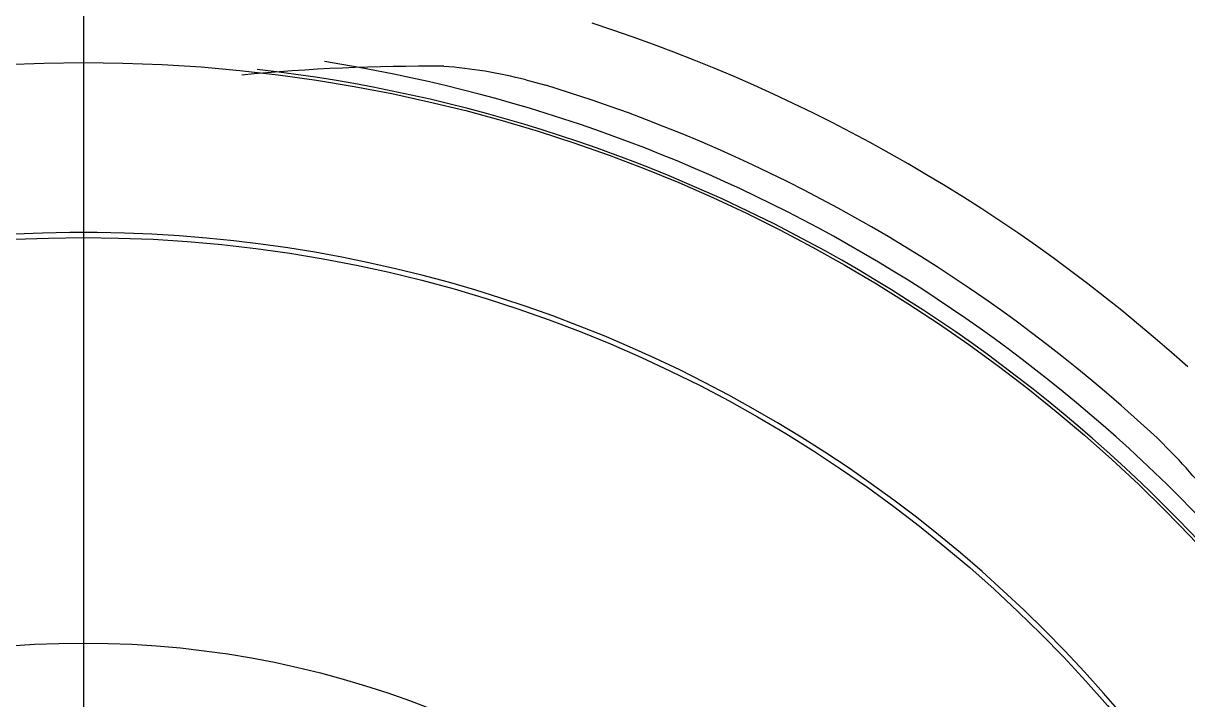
# Model space of a CAD drawing. Header units: millimetres. Extents: x -60 to 7633, y -2614 to 2146.
# Drawn here: x 3554.36 to 3562.34, y -2340.35 to -2335.72 of the extents above; entities that cross this region are included whole.
import ezdxf
from ezdxf.lldxf.tags import DXFTag

# ---------------------------------------------------------------- set-up
doc = ezdxf.new("R2010")
doc.units = ezdxf.units.MM
doc.layers.get('0').update_dxf_attribs({"color": 250})
tags = doc.linetypes.add('CENTER2', pattern=[28.575, 19.05, -3.175, 3.175, -3.175]).pattern_tags.tags
tags[10:11] = [DXFTag(74, 4), DXFTag(75, 0), DXFTag(340, '0'), DXFTag(46, 0.0), DXFTag(50, 0.0), DXFTag(44, 0.0), DXFTag(45, 0.0)]
tags[8:9] = [DXFTag(74, 4), DXFTag(75, 0), DXFTag(340, '0'), DXFTag(46, 0.0), DXFTag(50, 0.0), DXFTag(44, 0.0), DXFTag(45, 0.0)]
tags[6:7] = [DXFTag(74, 4), DXFTag(75, 0), DXFTag(340, '0'), DXFTag(46, 0.0), DXFTag(50, 0.0), DXFTag(44, 0.0), DXFTag(45, 0.0)]
tags[4:5] = [DXFTag(74, 4), DXFTag(75, 0), DXFTag(340, '0'), DXFTag(46, 0.0), DXFTag(50, 0.0), DXFTag(44, 0.0), DXFTag(45, 0.0)]

msp = doc.modelspace()

# ---------------------------------------------------------------- linework, layer by layer
at = {"linetype": 'CENTER2'}
msp.add_line((3554.7708, -2326.4654), (3554.7708, -2366.4654), dxfattribs=at)
at = {"linetype": 'Continuous'}
for p, q in [((3557.801, -2336.1038), (3557.9397, -2336.1408)), ((3558.2558, -2336.2432), (3557.9397, -2336.1408)), ((3562.1277, -2338.5588), (3561.881, -2338.3362)), ((3562.1277, -2338.5588), (3562.2291, -2338.6604))]:
    msp.add_line(p, q, dxfattribs=at)
for radius in [32.5, 31.9997, 10.48, 9.28, 6.5]:
    msp.add_circle((3554.7708, -2346.4654), radius, dxfattribs=at)
for centre, radius, start, end in [((3554.7708, -2346.4654), 11.3, 47.96324, 72.03676), ((3557.1196, -2349.2609), 13.25, 89.48156, 95.47573), ((3554.7708, -2346.4654), 10.6155, 39.76766, 81.04922), ((3556.9937, -2339.2585), 3.2563, 75.64455, 85.6699), ((3554.7708, -2346.4654), 10.5, 37.18225, 83.4927), ((3554.7708, -2346.4654), 10.8, 48.82537, 71.17463), ((3554.7708, -2346.4654), 9.315, 255, 195), ((3559.9024, -2340.9356), 3.2543, 34.32689, 44.35866)]:
    msp.add_arc(centre, radius, start, end, dxfattribs=at)

doc.saveas('drawing.dxf')
